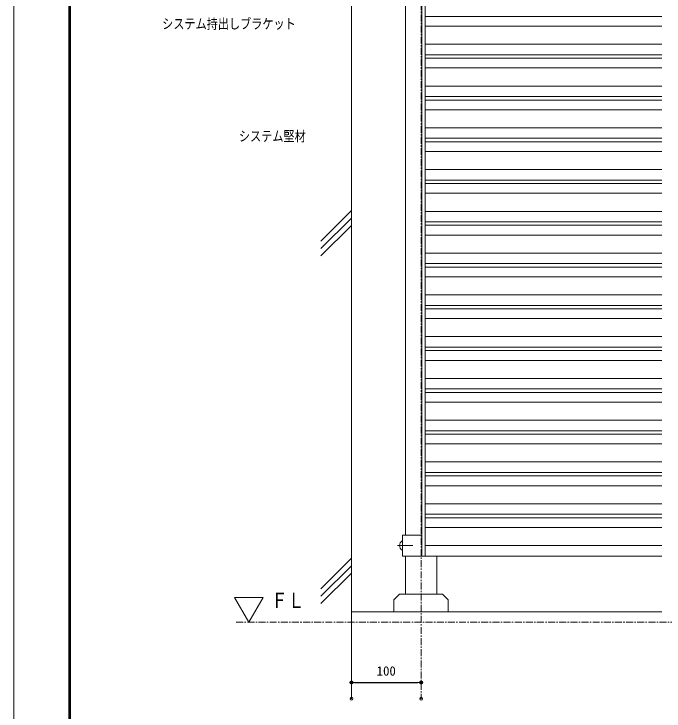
# Model space of a CAD drawing. Units: millimetres, scale not verified. Extents: x -1682 to 1682, y -1188 to 1188.
# Drawn here: x -1682 to -748, y -617 to 385 of the extents above; entities that cross this region are included whole.
import ezdxf
from ezdxf.enums import TextEntityAlignment as Align

# ---------------------------------------------------------------- set-up
doc = ezdxf.new("R2010")
doc.units = ezdxf.units.MM
doc.header["$LTSCALE"] = 8
doc.header["$PDMODE"] = 32
doc.header["$PDSIZE"] = 4
doc.linetypes.add('USER1', pattern=[2, 1.25, -0.25, 0.25, -0.25])
for name, color, linetype, lineweight in [('0-0_0', 7, 'Continuous', 18), ('0-1_DEFPOINTS', 7, 'Continuous', 18), ('0-4_WAKU', 7, 'Continuous', 18), ('0-5_6ﾊｯﾁﾝｸﾞ', 4, 'Continuous', 18), ('0-6_2躯体線', 4, 'Continuous', 18), ('0-7_3中心線', 2, 'USER1', 18), ('0-C_4アルミ', 6, 'Continuous', 18), ('0-D_KIJUN-A', 2, 'USER1', 18)]:
    doc.layers.add(name, color=color, linetype=linetype, lineweight=lineweight)
doc.layers.add('0-E_1寸法', color=7, linetype='Continuous')
doc.styles.add('ＭＳ ゴシック', font='')
doc.styles.get('ＭＳ ゴシック').set_extended_font_data('MS Gothic')

# ---------------------------------------------------------------- blocks, each defined once
blk = doc.blocks.new('_ORIGIN2')
at = {"layer": '0-0_0'}
blk.add_line((-0.5, 0), (-1, 0), dxfattribs=at)
for radius in [0.5, 0.25]:
    blk.add_circle((0, 0), radius, dxfattribs=at)
blk = doc.blocks.new('D41')
at = {"layer": '0-1_DEFPOINTS'}
for p in [(-955.438, -151.634), (-1055.438, -174.952), (-955.438, -174.952)]:
    blk.add_point(p, dxfattribs=at)
at = {"layer": '0-E_1寸法'}
blk.add_line((-1050.838, -151.634), (-960.038, -151.634), dxfattribs=at)
at = {"layer": '0-E_1寸法', "xscale": 4.6, "yscale": 4.6, "rotation": 180}
blk.add_blockref('_ORIGIN2', (-1055.438, -151.634), dxfattribs=at)
at = {"layer": '0-E_1寸法', "xscale": 4.6, "yscale": 4.6}
blk.add_blockref('_ORIGIN2', (-955.438, -151.634), dxfattribs=at)
at = {"layer": '0-E_1寸法', "style": 'ＭＳ ゴシック'}
blk.add_text('100', height=13.49, dxfattribs=at).set_placement((-1019.238, -145.884), align=Align.BOTTOM_LEFT)

msp = doc.modelspace()

# ---------------------------------------------------------------- linework, layer by layer
at = {"layer": '0-0_0'}
for p, q in [((-1119.678, -363.894), (-1119.678, 471.106)), ((-1119.678, -448.894), (-1119.678, -393.894)), ((-1074.678, -393.894), (-1074.678, -448.894))]:
    msp.add_line(p, q, dxfattribs=at)
for points in [[(-1136.178, -473.894), (-1058.178, -473.894), (-1058.178, -456.894), (-1066.178, -448.894), (-1128.178, -448.894), (-1136.178, -456.894)], [(-1344.548, -488.894), (-1324.008, -453.317), (-1365.088, -453.317)]]:
    msp.add_lwpolyline(points, close=True, dxfattribs=at)
at = {"layer": '0-1_DEFPOINTS', "color": 5}
msp.add_line((-1682, 1188), (-1682, -1188), dxfattribs=at)
at = {"layer": '0-4_WAKU'}
for p, q in [((-1603.2, 1133.2), (-1603.2, -1129.2)), ((-1602.6, 1132.6), (-1602.6, -1128.6)), ((-1602, 1132), (-1602, -1128)), ((-1601.4, 1131.4), (-1601.4, -1127.4)), ((-1600.8, 1130.8), (-1600.8, -1126.8))]:
    msp.add_line(p, q, dxfattribs=at)
at = {"layer": '0-5_6ﾊｯﾁﾝｸﾞ'}
for p, q in [((-1123.678, -363.894), (-1123.678, -393.894)), ((-1096.178, -363.894), (-1123.678, -363.894)), ((-1096.178, -393.894), (-1123.678, -393.894))]:
    msp.add_line(p, q, dxfattribs=at)
at = {"layer": '0-6_2躯体線'}
for p, q in [((-1197.178, 704.606), (-1197.178, -598.894)), ((-1197.178, 102.227), (-1241.008, 58.397)), ((-1197.178, 91.619), (-1241.008, 47.789)), ((-1197.178, 81.01), (-1241.008, 37.18)), ((-1108.945, -378.894), (-1131.201, -378.894)), ((-1124.178, -372.144), (-1123.678, -372.144)), ((-1123.678, -372.144), (-1123.678, -385.644)), ((-1124.178, -385.644), (-1123.678, -385.644)), ((-1197.178, -397.224), (-1241.008, -441.054)), ((-1197.178, -407.833), (-1241.008, -451.663)), ((-1197.178, -418.441), (-1241.008, -462.272)), ((-1197.178, -473.894), (-751.384, -473.894))]:
    msp.add_line(p, q, dxfattribs=at)
msp.add_arc((-1120.482, -378.894), 7.695, 118.69866, 241.30134, dxfattribs=at)
at = {"layer": '0-7_3中心線'}
msp.add_line((-1097.178, 672.086), (-1097.178, -598.894), dxfattribs=at)
at = {"layer": '0-C_4アルミ'}
for p, q in [((-1096.178, 501.106), (-1096.178, -393.894)), ((-1091.178, 501.106), (-1091.178, -393.894)), ((-1091.178, 381.106), (-751.384, 381.106)), ((-751.384, 367.106), (-1091.178, 367.106)), ((-751.384, 341.207), (-1091.178, 341.207)), ((-751.384, 326.106), (-1091.178, 326.106)), ((-1091.178, 321.106), (-751.384, 321.106)), ((-751.384, 307.106), (-1091.178, 307.106)), ((-751.384, 281.207), (-1091.178, 281.207)), ((-751.384, 266.106), (-1091.178, 266.106)), ((-1091.178, 261.106), (-751.384, 261.106)), ((-751.384, 247.106), (-1091.178, 247.106)), ((-751.384, 221.207), (-1091.178, 221.207)), ((-751.384, 206.106), (-1091.178, 206.106)), ((-1091.178, 201.106), (-751.384, 201.106)), ((-751.384, 187.106), (-1091.178, 187.106)), ((-751.384, 161.207), (-1091.178, 161.207)), ((-751.384, 146.106), (-1091.178, 146.106)), ((-1091.178, 141.106), (-751.384, 141.106)), ((-751.384, 127.106), (-1091.178, 127.106)), ((-751.384, 101.207), (-1091.178, 101.207)), ((-751.384, 86.106), (-1091.178, 86.106)), ((-1091.178, 81.106), (-751.384, 81.106)), ((-751.384, 67.106), (-1091.178, 67.106)), ((-751.384, 41.207), (-1091.178, 41.207)), ((-751.384, 26.106), (-1091.178, 26.106)), ((-1091.178, 21.106), (-751.384, 21.106)), ((-751.384, 7.106), (-1091.178, 7.106)), ((-751.384, -18.793), (-1091.178, -18.793)), ((-751.384, -33.894), (-1091.178, -33.894)), ((-1091.178, -38.894), (-751.384, -38.894)), ((-751.384, -52.894), (-1091.178, -52.894)), ((-751.384, -78.793), (-1091.178, -78.793)), ((-751.384, -93.894), (-1091.178, -93.894)), ((-1091.178, -98.894), (-751.384, -98.894)), ((-751.384, -112.894), (-1091.178, -112.894)), ((-751.384, -138.793), (-1091.178, -138.793)), ((-751.384, -153.894), (-1091.178, -153.894)), ((-1091.178, -158.894), (-751.384, -158.894)), ((-751.384, -172.894), (-1091.178, -172.894)), ((-751.384, -198.793), (-1091.178, -198.793)), ((-751.384, -213.894), (-1091.178, -213.894)), ((-1091.178, -218.894), (-751.384, -218.894)), ((-751.384, -232.894), (-1091.178, -232.894)), ((-751.384, -258.793), (-1091.178, -258.793)), ((-751.384, -273.894), (-1091.178, -273.894)), ((-1091.178, -278.894), (-751.384, -278.894)), ((-751.384, -292.894), (-1091.178, -292.894)), ((-751.384, -318.793), (-1091.178, -318.793)), ((-751.384, -333.894), (-1091.178, -333.894)), ((-1091.178, -338.894), (-751.384, -338.894)), ((-751.384, -352.894), (-1091.178, -352.894)), ((-751.384, -378.793), (-1091.178, -378.793)), ((-751.384, -393.894), (-1096.178, -393.894))]:
    msp.add_line(p, q, dxfattribs=at)
at = {"layer": '0-D_KIJUN-A'}
msp.add_line((-1362.66, -488.894), (264.192, -488.894), dxfattribs=at)

# ---------------------------------------------------------------- block references
at = {"layer": '0-E_1寸法'}
msp.add_blockref('D41', (-141.739, -423.942), dxfattribs=at)

# ---------------------------------------------------------------- texts
at = {"layer": '0-0_0', "style": 'ＭＳ ゴシック', "width": 0.8}
for s, height, p in [('システム持出しブラケット', 14.66, (-1469.095, 358.943)), ('システム堅材', 14.66, (-1358.808, 197.439)), ('ＦＬ', 21.99, (-1312.591, -475.132))]:
    msp.add_text(s, height=height, dxfattribs=at).set_placement(p, align=Align.BOTTOM_LEFT)

doc.saveas('drawing.dxf')
